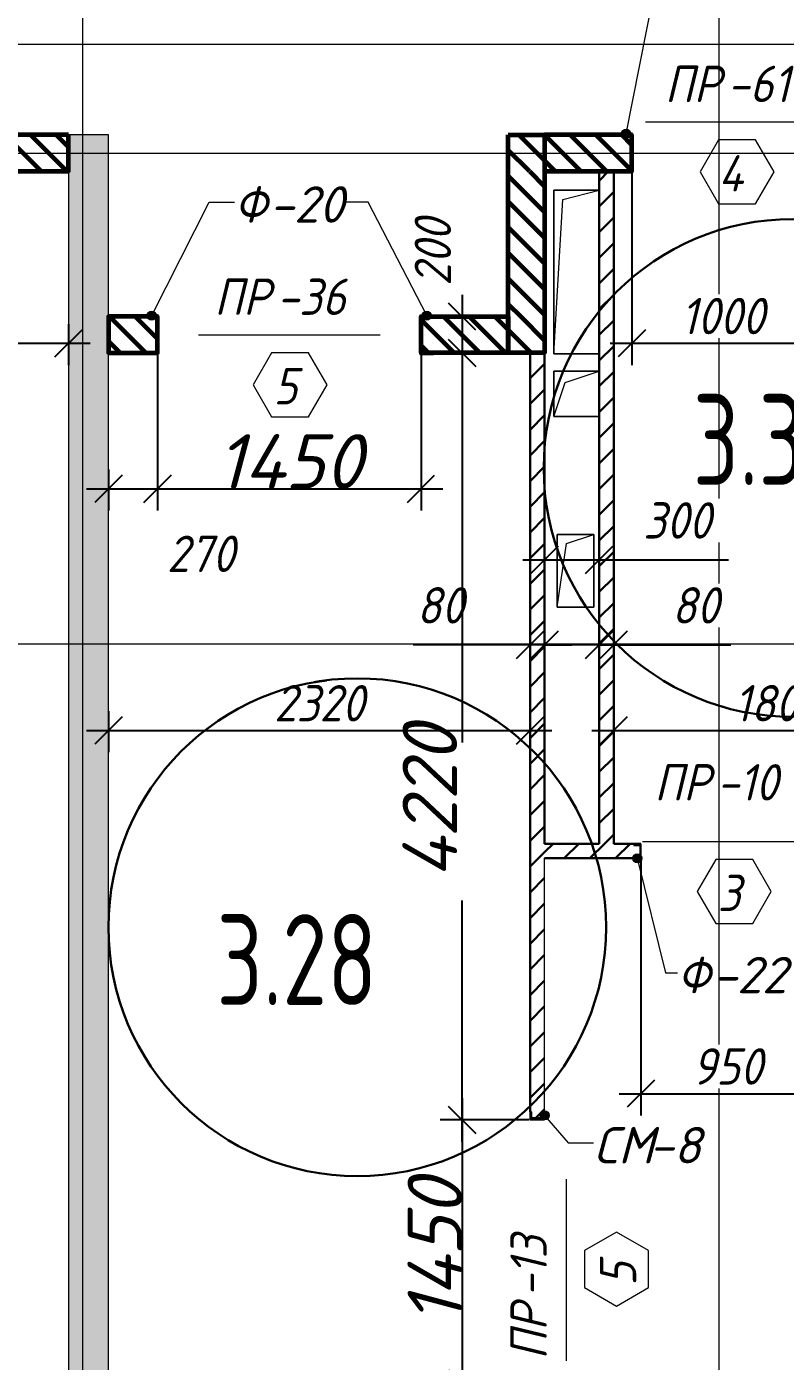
# Model space of a CAD drawing. Header units: millimetres. Extents: x 12986 to 523328, y -9759 to 30092.
# Drawn here: x 502331 to 506505, y -17 to 7326 of the extents above; entities that cross this region are included whole.
import ezdxf

# ---------------------------------------------------------------- set-up
doc = ezdxf.new("R2010")
doc.units = ezdxf.units.MM
doc.layers.add('0)Допникки кружки', color=7, linetype='Continuous', plot=False)
for name, color, linetype, lineweight in [('1) ПГП Зеленый', 3, 'Continuous', 30), ('3) РАсчет Зел', 3, 'Continuous', 30), ('5) Блок ячеистый', 160, 'Continuous', 60), ('A-ANNO-DIMS', 7, 'Continuous', 9), ('A-AREA-IDEN', 7, 'Continuous', 9), ('A-DOOR-IDEN', 7, 'Continuous', 9), ('A-FLOR', 7, 'Continuous', 9), ('A-GENM', 7, 'Continuous', 9), ('A-GENM-1', 7, 'Continuous', 25), ('A-GENM-IDEN', 7, 'Continuous', 9), ('A-WALL-FNSH-2', 7, 'Continuous', 5), ('Оси-1', 7, 'Continuous', 20)]:
    doc.layers.add(name, color=color, linetype=linetype, lineweight=lineweight)
for name, color, linetype, lineweight, true_color in [('A-WALL-11', 7, 'Continuous', 13, 0x800000), ('A-WALL-3', 7, 'Continuous', 5, 0x000000), ('A-WALL-FNSH-3', 7, 'Continuous', 13, 0x008000)]:
    doc.layers.add(name, color=color, linetype=linetype, lineweight=lineweight, true_color=true_color)
doc.styles.add('ISOCPEUR_I_2', font='isocpeui.ttf', dxfattribs={"height": 300})
doc.styles.add('ISOCPEUR_I_3', font='isocpeui.ttf', dxfattribs={"width": 0.9, "height": 200})
doc.styles.add('ISOCPEUR_I_4', font='isocpeui.ttf', dxfattribs={"width": 0.9, "height": 300})
doc.styles.add('СПДС', font='ГОСТ тип А.ttf', dxfattribs={"width": 0.9})
doc.dimstyles.new('ISO-2_0_0_9К_СРЕДНИЙ', dxfattribs={"dimscale": 304.8, "dimtxt": 199.196235, "dimasz": 0.492126, "dimexe": 0.393701, "dimexo": 0, "dimgap": 0, "dimtad": 1, "dimdec": 0, "dimzin": 0, "dimdsep": 46, "dimtxsty": 'ISOCPEUR_I_2', "dimblk1": 'OBLIQUE', "dimblk2": 'OBLIQUE', "dimsah": 1, "dimcen": 0.09, "dimdle": 0.393701, "dimazin": 0, "dimtfac": 1, "dimtdec": 4, "dimtix": 1, "dimtmove": 2, "dimatfit": 3, "dimfxl": 1, "dimtvp": 1, "dimtolj": 1, "dimtzin": 0, "dimarcsym": 2})
doc.dimstyles.new('ISO-2_0_0_9К_СРЕДНИЙ_1', dxfattribs={"dimscale": 304.8, "dimtxt": 199.196235, "dimasz": 0.492126, "dimexe": 0.393701, "dimexo": 0, "dimgap": 0, "dimtad": 1, "dimdec": 0, "dimzin": 0, "dimdsep": 46, "dimtxsty": 'ISOCPEUR_I_3', "dimblk1": 'OBLIQUE', "dimblk2": 'OBLIQUE', "dimsah": 1, "dimcen": 0.09, "dimdle": 0.393701, "dimazin": 0, "dimtfac": 1, "dimtdec": 4, "dimtix": 1, "dimtmove": 2, "dimatfit": 3, "dimfxl": 1, "dimtvp": 1, "dimtolj": 1, "dimtzin": 0, "dimarcsym": 2})
doc.dimstyles.new('ISO-2_0_0_9К_СРЕДНИЙ_2', dxfattribs={"dimscale": 304.8, "dimtxt": 199.196235, "dimasz": 0.492126, "dimexe": 0.393701, "dimexo": 0, "dimgap": 0, "dimtad": 1, "dimdec": 0, "dimzin": 0, "dimdsep": 46, "dimtxsty": 'ISOCPEUR_I_2', "dimblk1": 'OBLIQUE', "dimblk2": 'OBLIQUE', "dimsah": 1, "dimcen": 0.09, "dimdle": 0.393701, "dimazin": 0, "dimtfac": 1, "dimtdec": 4, "dimtix": 1, "dimtmove": 0, "dimatfit": 3, "dimfxl": 1, "dimtvp": 1, "dimtolj": 1, "dimtzin": 0, "dimarcsym": 2})
doc.dimstyles.new('ISO-2_0_0_9К_СРЕДНИЙ_ФОН', dxfattribs={"dimscale": 304.8, "dimtxt": 199.196235, "dimasz": 0.492126, "dimexe": 0.393701, "dimexo": 0, "dimgap": 0.164042, "dimtad": 1, "dimdec": 0, "dimdsep": 46, "dimtxsty": 'ISOCPEUR_I_3', "dimblk1": 'OBLIQUE', "dimblk2": 'OBLIQUE', "dimsah": 1, "dimcen": 0.09, "dimdle": 0.393701, "dimazin": 0, "dimtfac": 1, "dimtdec": 4, "dimtix": 1, "dimtmove": 1, "dimatfit": 3, "dimfxl": 1, "dimtvp": 1, "dimtfill": 1, "dimtolj": 1, "dimtzin": 0, "dimarcsym": 2})
doc.dimstyles.new('ISO-2_0_0_9К_СРЕДНИЙ_ФОН_1', dxfattribs={"dimscale": 304.8, "dimtxt": 199.196235, "dimasz": 0.492126, "dimexe": 0.393701, "dimexo": 0, "dimgap": 0.164042, "dimtad": 1, "dimdec": 0, "dimdsep": 46, "dimtxsty": 'ISOCPEUR_I_3', "dimblk1": 'OBLIQUE', "dimblk2": 'OBLIQUE', "dimsah": 1, "dimcen": 0.09, "dimdle": 0.393701, "dimazin": 0, "dimtfac": 1, "dimtdec": 4, "dimtix": 1, "dimtmove": 0, "dimatfit": 3, "dimfxl": 1, "dimtvp": 1, "dimtfill": 1, "dimtolj": 1, "dimtzin": 0, "dimarcsym": 2})
pattern_1 = [(135, (395430.81, -3869.25), (-70.71068, -70.71068), [])]
pattern_2 = [(45, (395430.81, -3869.25), (-70.71068, 70.71068), [])]

# ---------------------------------------------------------------- blocks, each defined once
blk = doc.blocks.new('AR_Отверстие прямоугольное _в плите_ - AR_Отверстие прямоугольное _в плите_-27108365-АР1_1_Кладочный план 3 этажа')
at = {"layer": 'A-GENM'}
for p, q in [((125, 450), (-125, 450)), ((-125, 450), (-125, -450)), ((-75, 400), (125, 450)), ((-125, -450), (-75, 400)), ((-125, -450), (125, -450))]:
    blk.add_line(p, q, dxfattribs=at)
blk = doc.blocks.new('AR_Отверстие прямоугольное _в плите_ - AR_Отверстие прямоугольное _в плите_-24546047-АР1_1_Кладочный план 3 этажа')
at = {"layer": 'A-GENM'}
for p, q in [((100, 200), (-100, 200)), ((-100, 200), (-100, -200)), ((-100, -200), (-50, 150)), ((-50, 150), (100, 200)), ((100, -200), (100, 200)), ((-100, -200), (100, -200))]:
    blk.add_line(p, q, dxfattribs=at)
blk = doc.blocks.new('AR_Отверстие прямоугольное _в плите_ - AR_Отверстие прямоугольное _в плите_-24524709-АР1_1_Кладочный план 3 этажа')
at = {"layer": 'A-GENM'}
for p, q in [((125, 125), (-125, 125)), ((-125, 125), (-125, -125)), ((-62.5, 62.5), (125, 125)), ((-125, -125), (-62.5, 62.5)), ((-125, -125), (125, -125))]:
    blk.add_line(p, q, dxfattribs=at)
blk = doc.blocks.new('Фахверк_СКБ_Уголок - Ф-20_200х3960 h-28533880-АР1_1_Кладочный план 3 этажа')
at = {"layer": 'A-GENM-1'}
for p, q in [((200, 156), (125, 156)), ((125, 156), (125, 81)), ((131, 81), (131, 150)), ((131, 150), (200, 150)), ((200, 150), (200, 156)), ((125, 81), (131, 81)), ((131, 19), (125, 19)), ((125, 19), (125, -56)), ((131, -50), (131, 19)), ((125, -56), (200, -56)), ((200, -50), (131, -50)), ((200, -56), (200, -50))]:
    blk.add_line(p, q, dxfattribs=at)
blk = doc.blocks.new('Фахверк_СКБ_Швеллер - Ф-22_80х3960 h-28561543-АР1_1_Кладочный план 3 этажа')
at = {"layer": 'A-GENM-1'}
for p, q in [((165, 40), (125, 40)), ((125, 40), (125, -40)), ((129.5, 32.6), (165, 32.6)), ((129.5, -32.6), (129.5, 32.6)), ((165, 32.6), (165, 40)), ((125, -40), (165, -40)), ((165, -32.6), (129.5, -32.6)), ((165, -40), (165, -32.6))]:
    blk.add_line(p, q, dxfattribs=at)
blk = doc.blocks.new('Фахверк_СКБ_Швеллер_Тип 2 - СМ-8_80х2180h-32321094-АР1_1_Кладочный план 3 этажа')
at = {"layer": 'A-GENM-1'}
for p, q in [((165, 40), (125, 40)), ((125, 40), (125, -40)), ((129.5, 32.6), (165, 32.6)), ((129.5, -32.6), (129.5, 32.6)), ((165, 32.6), (165, 40)), ((125, -40), (165, -40)), ((165, -32.6), (129.5, -32.6)), ((165, -40), (165, -32.6))]:
    blk.add_line(p, q, dxfattribs=at)
blk = doc.blocks.new('_Oblique')
at = {"color": 0, "linetype": 'ByBlock', "lineweight": -2}
blk.add_line((-0.5, -0.5), (0.5, 0.5), dxfattribs=at)
blk = doc.blocks.new('*D3443')
at = {"layer": 'A-ANNO-DIMS', "color": 0, "lineweight": -2, "transparency": 16777216}
for p, q in [((502780.8, 3559.9), (502780.8, 3333.8)), ((505100.8, 3559.9), (505100.8, 3333.8)), ((502660.8, 3453.8), (505220.8, 3453.8))]:
    blk.add_line(p, q, dxfattribs=at)
at = {"layer": 'Defpoints', "color": 0, "transparency": 16777216}
for p in [(502780.8, 3559.9), (505100.8, 3559.9), (505100.8, 3453.8)]:
    blk.add_point(p, dxfattribs=at)
at = {"layer": 'A-ANNO-DIMS', "color": 0, "lineweight": -2, "transparency": 16777216, "xscale": 150, "yscale": 150, "zscale": 150, "rotation": 180}
blk.add_blockref('_Oblique', (502780.8, 3453.8), dxfattribs=at)
at = {"layer": 'A-ANNO-DIMS', "color": 0, "lineweight": -2, "transparency": 16777216, "xscale": 150, "yscale": 150, "zscale": 150}
blk.add_blockref('_Oblique', (505100.8, 3453.8), dxfattribs=at)
at = {"layer": 'A-ANNO-DIMS', "color": 0, "transparency": 16777216, "insert": (503940.8, 3603.8), "char_height": 200, "width": 606.782, "attachment_point": 5, "style": 'ISOCPEUR_I_3', "bg_fill": 3, "box_fill_scale": 1.1, "bg_fill_color": 256, "bg_fill_true_color": 13158600, "bg_fill_transparency": 0}
blk.add_mtext('\\A1;2320', dxfattribs=at)
blk = doc.blocks.new('*D3444')
at = {"layer": 'A-ANNO-DIMS', "color": 0, "lineweight": -2, "transparency": 16777216}
for p, q in [((505100.8, 3559.9), (505100.8, 4045.5)), ((505180.8, 3559.9), (505180.8, 4045.5)), ((505100.8, 3925.5), (504457, 3925.5)), ((505180.8, 3925.5), (505100.8, 3925.5)), ((505180.8, 3925.5), (505330.8, 3925.5))]:
    blk.add_line(p, q, dxfattribs=at)
at = {"layer": 'Defpoints', "color": 0, "transparency": 16777216}
for p in [(505180.8, 3925.5), (505100.8, 3559.9), (505180.8, 3559.9)]:
    blk.add_point(p, dxfattribs=at)
at = {"layer": 'A-ANNO-DIMS', "color": 0, "lineweight": -2, "transparency": 16777216, "xscale": 150, "yscale": 150, "zscale": 150}
blk.add_blockref('_Oblique', (505100.8, 3925.5), dxfattribs=at)
at = {"layer": 'A-ANNO-DIMS', "color": 0, "lineweight": -2, "transparency": 16777216, "xscale": 150, "yscale": 150, "zscale": 150, "rotation": 180}
blk.add_blockref('_Oblique', (505180.8, 3925.5), dxfattribs=at)
at = {"layer": 'A-ANNO-DIMS', "color": 0, "transparency": 16777216, "insert": (504477.2, 4242.2), "char_height": 200, "width": 303.391, "attachment_point": 1, "line_spacing_factor": 1.149209, "style": 'ISOCPEUR_I_3', "bg_fill": 3, "box_fill_scale": 1.1, "bg_fill_color": 256, "bg_fill_true_color": 13158600, "bg_fill_transparency": 0}
blk.add_mtext('\\A1;80', dxfattribs=at)
blk = doc.blocks.new('*D3445')
at = {"layer": 'A-ANNO-DIMS', "color": 0, "lineweight": -2, "transparency": 16777216}
for p, q in [((505180.8, 3559.9), (505180.8, 4512.7)), ((505480.8, 3559.9), (505480.8, 4512.7)), ((505060.8, 4392.7), (505480.8, 4392.7)), ((505480.8, 4392.7), (506191.8, 4392.7))]:
    blk.add_line(p, q, dxfattribs=at)
at = {"layer": 'Defpoints', "color": 0, "transparency": 16777216}
for p in [(505480.8, 4392.7), (505180.8, 3559.9), (505480.8, 3559.9)]:
    blk.add_point(p, dxfattribs=at)
at = {"layer": 'A-ANNO-DIMS', "color": 0, "lineweight": -2, "transparency": 16777216, "xscale": 150, "yscale": 150, "zscale": 150, "rotation": 180}
blk.add_blockref('_Oblique', (505180.8, 4392.7), dxfattribs=at)
at = {"layer": 'A-ANNO-DIMS', "color": 0, "lineweight": -2, "transparency": 16777216, "xscale": 150, "yscale": 150, "zscale": 150}
blk.add_blockref('_Oblique', (505480.8, 4392.7), dxfattribs=at)
at = {"layer": 'A-ANNO-DIMS', "color": 0, "transparency": 16777216, "insert": (505723.1, 4709.4), "char_height": 200, "width": 455.087, "attachment_point": 1, "line_spacing_factor": 1.149209, "style": 'ISOCPEUR_I_3', "bg_fill": 3, "box_fill_scale": 1.1, "bg_fill_color": 256, "bg_fill_true_color": 13158600, "bg_fill_transparency": 0}
blk.add_mtext('\\A1;300', dxfattribs=at)
blk = doc.blocks.new('*D3446')
at = {"layer": 'A-ANNO-DIMS', "color": 0, "lineweight": -2, "transparency": 16777216}
for p, q in [((505480.8, 3559.9), (505480.8, 4045.5)), ((505560.8, 3559.9), (505560.8, 4045.5)), ((505480.8, 3925.5), (505330.8, 3925.5)), ((505480.8, 3925.5), (505560.8, 3925.5)), ((505560.8, 3925.5), (506204.6, 3925.5))]:
    blk.add_line(p, q, dxfattribs=at)
at = {"layer": 'Defpoints', "color": 0, "transparency": 16777216}
for p in [(505560.8, 3925.5), (505480.8, 3559.9), (505560.8, 3559.9)]:
    blk.add_point(p, dxfattribs=at)
at = {"layer": 'A-ANNO-DIMS', "color": 0, "lineweight": -2, "transparency": 16777216, "xscale": 150, "yscale": 150, "zscale": 150}
blk.add_blockref('_Oblique', (505480.8, 3925.5), dxfattribs=at)
at = {"layer": 'A-ANNO-DIMS', "color": 0, "lineweight": -2, "transparency": 16777216, "xscale": 150, "yscale": 150, "zscale": 150, "rotation": 180}
blk.add_blockref('_Oblique', (505560.8, 3925.5), dxfattribs=at)
at = {"layer": 'A-ANNO-DIMS', "color": 0, "transparency": 16777216, "insert": (505881, 4242.2), "char_height": 200, "width": 303.391, "attachment_point": 1, "line_spacing_factor": 1.149209, "style": 'ISOCPEUR_I_3', "bg_fill": 3, "box_fill_scale": 1.1, "bg_fill_color": 256, "bg_fill_true_color": 13158600, "bg_fill_transparency": 0}
blk.add_mtext('\\A1;80', dxfattribs=at)
blk = doc.blocks.new('*D3447')
at = {"layer": 'A-ANNO-DIMS', "color": 0, "lineweight": -2, "transparency": 16777216}
for p, q in [((505560.8, 3559.9), (505560.8, 3333.8)), ((507360.8, 3559.9), (507360.8, 3333.8)), ((505440.8, 3453.8), (507480.8, 3453.8))]:
    blk.add_line(p, q, dxfattribs=at)
at = {"layer": 'Defpoints', "color": 0, "transparency": 16777216}
for p in [(505560.8, 3559.9), (507360.8, 3559.9), (507360.8, 3453.8)]:
    blk.add_point(p, dxfattribs=at)
at = {"layer": 'A-ANNO-DIMS', "color": 0, "lineweight": -2, "transparency": 16777216, "xscale": 150, "yscale": 150, "zscale": 150, "rotation": 180}
blk.add_blockref('_Oblique', (505560.8, 3453.8), dxfattribs=at)
at = {"layer": 'A-ANNO-DIMS', "color": 0, "lineweight": -2, "transparency": 16777216, "xscale": 150, "yscale": 150, "zscale": 150}
blk.add_blockref('_Oblique', (507360.8, 3453.8), dxfattribs=at)
at = {"layer": 'A-ANNO-DIMS', "color": 0, "transparency": 16777216, "insert": (506460.8, 3603.8), "char_height": 200, "width": 560.814, "attachment_point": 5, "style": 'ISOCPEUR_I_3', "bg_fill": 3, "box_fill_scale": 1.1, "bg_fill_color": 256, "bg_fill_true_color": 13158600, "bg_fill_transparency": 0}
blk.add_mtext('\\A1;1800', dxfattribs=at)
blk = doc.blocks.new('*D3463')
at = {"layer": 'A-ANNO-DIMS', "color": 0, "lineweight": -2, "transparency": 16777216}
for p, q in [((504727.1, 5850.7), (504727.1, 5410.7)), ((504833.2, 5730.7), (504607.1, 5730.7)), ((504833.2, 5530.7), (504607.1, 5530.7))]:
    blk.add_line(p, q, dxfattribs=at)
at = {"layer": 'Defpoints', "color": 0, "transparency": 16777216}
for p in [(504833.2, 5730.7), (504727.1, 5530.7), (504833.2, 5530.7)]:
    blk.add_point(p, dxfattribs=at)
at = {"layer": 'A-ANNO-DIMS', "color": 0, "lineweight": -2, "transparency": 16777216, "xscale": 150, "yscale": 150, "zscale": 150}
for p, rotation in [((504727.1, 5730.7), 90), ((504727.1, 5530.7), 270)]:
    blk.add_blockref('_Oblique', p, dxfattribs=dict(at, rotation=rotation))
at = {"layer": 'A-ANNO-DIMS', "color": 0, "transparency": 16777216, "insert": (504465.8, 5900.2), "char_height": 200, "width": 455.087, "attachment_point": 1, "rotation": 90, "line_spacing_factor": 1.149209, "style": 'ISOCPEUR_I_3'}
blk.add_mtext('\\A1;200', dxfattribs=at)
blk = doc.blocks.new('*D3464')
at = {"layer": 'A-ANNO-DIMS', "color": 0, "lineweight": -2, "transparency": 16777216}
for p, q in [((504727.1, 5650.7), (504727.1, 3387.7)), ((504833.2, 5530.7), (504607.1, 5530.7)), ((504727.1, 1190.7), (504727.1, 2518.1)), ((505095.4, 1310.7), (504607.1, 1310.7))]:
    blk.add_line(p, q, dxfattribs=at)
at = {"layer": 'Defpoints', "color": 0, "transparency": 16777216}
for p in [(504833.2, 5530.7), (504727.1, 1310.7), (505095.4, 1310.7)]:
    blk.add_point(p, dxfattribs=at)
at = {"layer": 'A-ANNO-DIMS', "color": 0, "lineweight": -2, "transparency": 16777216, "xscale": 150, "yscale": 150, "zscale": 150}
for p, rotation in [((504727.1, 5530.7), 90), ((504727.1, 1310.7), 270)]:
    blk.add_blockref('_Oblique', p, dxfattribs=dict(at, rotation=rotation))
at = {"layer": 'A-ANNO-DIMS', "color": 0, "transparency": 16777216, "insert": (504399.2, 2640.3), "char_height": 300, "width": 625.17, "attachment_point": 1, "rotation": 90, "line_spacing_factor": 1.149209, "style": 'ISOCPEUR_I_2'}
blk.add_mtext('\\A1;4220', dxfattribs=at)
blk = doc.blocks.new('*D3465')
at = {"layer": 'A-ANNO-DIMS', "color": 0, "lineweight": -2, "transparency": 16777216}
for p, q in [((504727.1, 1430.7), (504727.1, -259.3)), ((505095.4, 1310.7), (504607.1, 1310.7)), ((505095.4, -139.3), (504607.1, -139.3))]:
    blk.add_line(p, q, dxfattribs=at)
at = {"layer": 'Defpoints', "color": 0, "transparency": 16777216}
for p in [(505095.4, 1310.7), (504727.1, -139.3), (505095.4, -139.3)]:
    blk.add_point(p, dxfattribs=at)
at = {"layer": 'A-ANNO-DIMS', "color": 0, "lineweight": -2, "transparency": 16777216, "xscale": 150, "yscale": 150, "zscale": 150}
for p, rotation in [((504727.1, 1310.7), 90), ((504727.1, -139.3), 270)]:
    blk.add_blockref('_Oblique', p, dxfattribs=dict(at, rotation=rotation))
at = {"layer": 'A-ANNO-DIMS', "color": 0, "transparency": 16777216, "insert": (504577.1, 585.7), "char_height": 300, "width": 579.201, "attachment_point": 5, "rotation": 90, "style": 'ISOCPEUR_I_2'}
blk.add_mtext('\\A1;1450', dxfattribs=at)
blk = doc.blocks.new('*D3468')
at = {"layer": 'A-ANNO-DIMS', "color": 0, "lineweight": -2, "transparency": 16777216}
for p, q in [((500525.8, 6522.7), (500525.8, 5463.9)), ((502560.8, 5690), (502560.8, 5463.9)), ((500405.8, 5583.9), (502680.8, 5583.9))]:
    blk.add_line(p, q, dxfattribs=at)
at = {"layer": 'Defpoints', "color": 0, "transparency": 16777216}
for p in [(500525.8, 6522.7), (502560.8, 5690), (502560.8, 5583.9)]:
    blk.add_point(p, dxfattribs=at)
at = {"layer": 'A-ANNO-DIMS', "color": 0, "lineweight": -2, "transparency": 16777216, "xscale": 150, "yscale": 150, "zscale": 150, "rotation": 180}
blk.add_blockref('_Oblique', (500525.8, 5583.9), dxfattribs=at)
at = {"layer": 'A-ANNO-DIMS', "color": 0, "lineweight": -2, "transparency": 16777216, "xscale": 150, "yscale": 150, "zscale": 150}
blk.add_blockref('_Oblique', (502560.8, 5583.9), dxfattribs=at)
at = {"layer": 'A-ANNO-DIMS', "color": 0, "transparency": 16777216, "insert": (501543.3, 5733.9), "char_height": 300, "width": 606.782, "attachment_point": 5, "style": 'ISOCPEUR_I_2'}
blk.add_mtext('\\A1;2035', dxfattribs=at)
blk = doc.blocks.new('AAR_СКБ_Марка_Двери_Перемычка и проем - Марка перемычки и проема-25306769-АР1_1_Кладочный план 3 этажа')
at = {"layer": 'A-DOOR-IDEN'}
for p, q in [((-5, 0), (5, 0)), ((-0.968, -0.984), (-1.986, -2.747)), ((1.067, -0.984), (-0.968, -0.984)), ((2.085, -2.747), (1.067, -0.984)), ((-1.986, -2.747), (-0.968, -4.509)), ((1.067, -4.509), (2.085, -2.747)), ((-0.968, -4.509), (1.067, -4.509))]:
    blk.add_line(p, q, dxfattribs=at)
blk = doc.blocks.new('*D3619')
at = {"layer": 'A-ANNO-DIMS', "color": 0, "lineweight": -2, "transparency": 16777216}
for p, q in [((503050.8, 5522.7), (503050.8, 4663.9)), ((502780.8, 4890), (502780.8, 4663.9)), ((502660.8, 4783.9), (503170.8, 4783.9))]:
    blk.add_line(p, q, dxfattribs=at)
at = {"layer": 'Defpoints', "color": 0, "transparency": 16777216}
for p in [(503050.8, 5522.7), (502780.8, 4890), (503050.8, 4783.9)]:
    blk.add_point(p, dxfattribs=at)
at = {"layer": 'A-ANNO-DIMS', "color": 0, "lineweight": -2, "transparency": 16777216, "xscale": 150, "yscale": 150, "zscale": 150, "rotation": 180}
blk.add_blockref('_Oblique', (502780.8, 4783.9), dxfattribs=at)
at = {"layer": 'A-ANNO-DIMS', "color": 0, "lineweight": -2, "transparency": 16777216, "xscale": 150, "yscale": 150, "zscale": 150}
blk.add_blockref('_Oblique', (503050.8, 4783.9), dxfattribs=at)
at = {"layer": 'A-ANNO-DIMS', "color": 0, "transparency": 16777216, "insert": (503103.2, 4526), "char_height": 200, "width": 455.087, "attachment_point": 1, "line_spacing_factor": 1.149209, "style": 'ISOCPEUR_I_3'}
blk.add_mtext('\\A1;270', dxfattribs=at)
blk = doc.blocks.new('*D3620')
at = {"layer": 'A-ANNO-DIMS', "color": 0, "lineweight": -2, "transparency": 16777216}
for p, q in [((503050.8, 5522.7), (503050.8, 4663.9)), ((504500.8, 5522.7), (504500.8, 4663.9)), ((502930.8, 4783.9), (504620.8, 4783.9))]:
    blk.add_line(p, q, dxfattribs=at)
at = {"layer": 'Defpoints', "color": 0, "transparency": 16777216}
for p in [(503050.8, 5522.7), (504500.8, 5522.7), (504500.8, 4783.9)]:
    blk.add_point(p, dxfattribs=at)
at = {"layer": 'A-ANNO-DIMS', "color": 0, "lineweight": -2, "transparency": 16777216, "xscale": 150, "yscale": 150, "zscale": 150, "rotation": 180}
blk.add_blockref('_Oblique', (503050.8, 4783.9), dxfattribs=at)
at = {"layer": 'A-ANNO-DIMS', "color": 0, "lineweight": -2, "transparency": 16777216, "xscale": 150, "yscale": 150, "zscale": 150}
blk.add_blockref('_Oblique', (504500.8, 4783.9), dxfattribs=at)
at = {"layer": 'A-ANNO-DIMS', "color": 0, "transparency": 16777216, "insert": (503775.8, 4933.9), "char_height": 300, "width": 579.201, "attachment_point": 5, "style": 'ISOCPEUR_I_2'}
blk.add_mtext('\\A1;1450', dxfattribs=at)
blk = doc.blocks.new('*D3664')
at = {"layer": 'A-ANNO-DIMS', "color": 0, "lineweight": -2, "transparency": 16777216}
for p, q in [((505660.8, 6567.7), (505660.8, 5463.9)), ((506660.8, 6530.7), (506660.8, 5463.9)), ((505540.8, 5583.9), (506780.8, 5583.9))]:
    blk.add_line(p, q, dxfattribs=at)
at = {"layer": 'Defpoints', "color": 0, "transparency": 16777216}
for p in [(505660.8, 6567.7), (506660.8, 6530.7), (506660.8, 5583.9)]:
    blk.add_point(p, dxfattribs=at)
at = {"layer": 'A-ANNO-DIMS', "color": 0, "lineweight": -2, "transparency": 16777216, "xscale": 150, "yscale": 150, "zscale": 150, "rotation": 180}
blk.add_blockref('_Oblique', (505660.8, 5583.9), dxfattribs=at)
at = {"layer": 'A-ANNO-DIMS', "color": 0, "lineweight": -2, "transparency": 16777216, "xscale": 150, "yscale": 150, "zscale": 150}
blk.add_blockref('_Oblique', (506660.8, 5583.9), dxfattribs=at)
at = {"layer": 'A-ANNO-DIMS', "color": 0, "transparency": 16777216, "insert": (506160.8, 5733.9), "char_height": 200, "width": 560.814, "attachment_point": 5, "style": 'ISOCPEUR_I_3', "bg_fill": 3, "box_fill_scale": 1.1, "bg_fill_color": 256, "bg_fill_true_color": 13158600, "bg_fill_transparency": 0}
blk.add_mtext('\\A1;1000', dxfattribs=at)
blk = doc.blocks.new('*D3810')
at = {"layer": 'A-ANNO-DIMS', "color": 0, "lineweight": -2, "transparency": 16777216}
for p, q in [((505710.8, 2747.7), (505710.8, 1335.4)), ((506660.8, 2750.7), (506660.8, 1335.4)), ((505590.8, 1455.4), (506780.8, 1455.4))]:
    blk.add_line(p, q, dxfattribs=at)
at = {"layer": 'Defpoints', "color": 0, "transparency": 16777216}
for p in [(505710.8, 2747.7), (506660.8, 2750.7), (506660.8, 1455.4)]:
    blk.add_point(p, dxfattribs=at)
at = {"layer": 'A-ANNO-DIMS', "color": 0, "lineweight": -2, "transparency": 16777216, "xscale": 150, "yscale": 150, "zscale": 150, "rotation": 180}
blk.add_blockref('_Oblique', (505710.8, 1455.4), dxfattribs=at)
at = {"layer": 'A-ANNO-DIMS', "color": 0, "lineweight": -2, "transparency": 16777216, "xscale": 150, "yscale": 150, "zscale": 150}
blk.add_blockref('_Oblique', (506660.8, 1455.4), dxfattribs=at)
at = {"layer": 'A-ANNO-DIMS', "color": 0, "transparency": 16777216, "insert": (506185.8, 1605.4), "char_height": 200, "width": 455.087, "attachment_point": 5, "style": 'ISOCPEUR_I_3', "bg_fill": 3, "box_fill_scale": 1.1, "bg_fill_color": 256, "bg_fill_true_color": 13158600, "bg_fill_transparency": 0}
blk.add_mtext('\\A1;950', dxfattribs=at)

msp = doc.modelspace()

# ---------------------------------------------------------------- hatches: boundary and pattern name
h = msp.add_hatch()
h.set_pattern_fill('FP_4', color=256, style=0, pattern_type=2)
h.set_pattern_definition([(45, (395430.81, -3869.25), (-57.024626, 57.024626), []), (45, (395487.83, -3869.25), (-57.024626, 57.024626), [100.806, -20.161, 3.353, -16.808])])
h.paths.add_polyline_path([(502560.80859, -1469.25378), (502780.80859, -1469.25378), (502780.80859, 6730.74642), (502560.80859, 6730.74642), (502560.80859, 2782.68915)], flags=0)
at = {"layer": '1) ПГП Зеленый'}
h = msp.add_hatch(dxfattribs=at)
h.set_pattern_fill('FP_5', color=256, style=0, pattern_type=2)
h.set_pattern_definition(pattern_2)
h.paths.add_polyline_path([(505480.80855, 2830.74643), (505560.80855, 2830.74643), (505560.80855, 6530.74643), (505480.80855, 6530.74643), (505480.80855, 4212.65063)], flags=0)
h = msp.add_hatch(dxfattribs=at)
h.set_pattern_fill('FP_5', color=256, style=0, pattern_type=2)
h.set_pattern_definition(pattern_2)
h.paths.add_polyline_path([(505180.80849, -3769.25358), (505180.80849, -179.25357), (505173.40849, -179.25357), (505173.40849, -143.75357), (505108.20849, -143.75357), (505108.20849, -179.25357), (505100.80849, -179.25357), (505100.80849, -3769.25358)], flags=0)
h.paths.add_polyline_path([(505100.80849, 1310.74642), (505180.80849, 1310.74642), (505180.80849, 1315.74643), (505100.80849, 1315.74643)], flags=0)
h.paths.add_polyline_path([(505108.20849, 1320.24643), (505173.40849, 1320.24643), (505173.40849, 1355.74643), (505180.80849, 1355.74643), (505180.80849, 5530.74642), (505100.80849, 5530.74642), (505100.80849, 1355.74643), (505108.20849, 1355.74643)], flags=0)
h = msp.add_hatch(dxfattribs=at)
h.set_pattern_fill('FP_5', color=256, style=0, pattern_type=2)
h.set_pattern_definition(pattern_2)
h.paths.add_polyline_path([(507360.80849, 2750.74643), (507360.80849, 2830.74643), (506700.80849, 2830.74643), (506700.80849, 2823.34643), (506665.30849, 2823.34643), (506665.30849, 2758.14643), (506700.80849, 2758.14643), (506700.80849, 2750.74643)], flags=0)
h.paths.add_polyline_path([(505670.80849, 2750.74643), (505670.80849, 2758.14643), (505706.30849, 2758.14643), (505706.30849, 2823.34643), (505670.80849, 2823.34643), (505670.80849, 2830.74643), (505180.80849, 2830.74643), (505180.80849, 2750.74643)], flags=0)
at = {"layer": '5) Блок ячеистый'}
h = msp.add_hatch(dxfattribs=at)
h.set_pattern_fill('FP_1', color=256, style=0, pattern_type=2)
h.set_pattern_definition(pattern_1)
h.paths.add_polyline_path([(502560.80859, 6530.74642), (502560.80859, 6730.74642), (500526.80859, 6730.74642), (500526.80859, 6530.74642), (500595.80859, 6530.74642)], flags=0)
h.paths.add_polyline_path([(497262.14007, 6530.74642), (499075.80857, 6530.74642), (499075.80857, 6730.74642), (497040.80855, 6730.74642), (497040.80855, 6530.74642)], flags=0)
h.paths.add_polyline_path([(489640.80855, 6530.74642), (489640.80855, 6730.74642), (488940.80861, 6730.74642), (488940.80861, 6530.74642), (489139.03912, 6530.74642)], flags=0)
h.paths.add_polyline_path([(487260.80855, 6530.74642), (487940.80861, 6530.74642), (487940.80861, 6730.74642), (487260.80855, 6730.74642)], flags=0)
h = msp.add_hatch(dxfattribs=at)
h.set_pattern_fill('FP_1', color=256, style=0, pattern_type=2)
h.set_pattern_definition(pattern_1)
h.paths.add_polyline_path([(516640.80852, 6530.74642), (516640.80852, 6730.74642), (514760.80855, 6730.74642), (514760.80855, 6530.74642)], flags=0)
h.paths.add_polyline_path([(505180.80849, 6530.74642), (505660.80855, 6530.74642), (505660.80855, 6730.74642), (504980.80849, 6730.74642), (504980.80849, 6530.74642)], flags=0)
h.paths.add_polyline_path([(507360.80849, 6530.74642), (507360.80849, 6730.74642), (506660.80855, 6730.74642), (506660.80855, 6530.74642), (506739.09118, 6530.74642)], flags=0)
h = msp.add_hatch(dxfattribs=at)
h.set_pattern_fill('FP_1', color=256, style=0, pattern_type=2)
h.set_pattern_definition(pattern_1)
h.paths.add_polyline_path([(504980.80849, 5730.74642), (505180.80849, 5730.74642), (505180.80849, 6530.74642), (504980.80849, 6530.74642)], flags=0)
h = msp.add_hatch(dxfattribs=at)
h.set_pattern_fill('FP_1', color=256, style=0, pattern_type=2)
h.set_pattern_definition(pattern_1)
h.paths.add_polyline_path([(504500.82046, 5530.74642), (505180.80849, 5530.74642), (505180.80849, 5730.74642), (504500.82046, 5730.74642), (504500.82046, 5530.7514)], flags=0)
h.paths.add_polyline_path([(502981.80849, 5530.74642), (503050.80849, 5530.74642), (503050.80849, 5730.74642), (502780.80859, 5730.74642), (502780.80859, 5530.74642)], flags=0)
at = {"layer": 'A-GENM-IDEN'}
h = msp.add_hatch(color=256, dxfattribs=at)
edge = h.paths.add_edge_path(flags=0)
edge.add_arc((505629.30855, 6736.74642), 25, 0, 360)
h = msp.add_hatch(color=256, dxfattribs=at)
edge = h.paths.add_edge_path(flags=0)
edge.add_arc((503019.30849, 5736.74642), 25, 0, 360)
h = msp.add_hatch(color=256, dxfattribs=at)
edge = h.paths.add_edge_path(flags=0)
edge.add_arc((504532.32046, 5736.74642), 25, 0, 360)
h = msp.add_hatch(color=256, dxfattribs=at)
edge = h.paths.add_edge_path(flags=0)
edge.add_arc((505180.80849, 1335.74643), 25, 0, 360)

# ---------------------------------------------------------------- linework, layer by layer
at = {"layer": '1) ПГП Зеленый'}
for p, q in [((505560.80855, 2830.74643), (505560.80855, 6530.74643)), ((505180.80849, 2830.74643), (505180.80849, 5530.74642)), ((505480.80855, 2830.74643), (505180.80849, 2830.74643)), ((505670.80849, 2830.74643), (505560.80855, 2830.74643))]:
    msp.add_line(p, q, dxfattribs=at)
at = {"layer": '3) РАсчет Зел'}
for p, q in [((505480.80855, 6530.74643), (505480.80855, 2830.74643)), ((505100.80849, 5530.74642), (505100.80849, 1355.74643)), ((505180.80849, 2750.74643), (505670.80849, 2750.74643))]:
    msp.add_line(p, q, dxfattribs=at)
at = {"layer": '5) Блок ячеистый'}
for points in [[(502560.80859, 6730.74642), (500526.80859, 6730.74642), (500526.80859, 6530.74642), (502560.80859, 6530.74642)], [(504980.80849, 6730.74642), (505180.80849, 6730.74642), (505180.80849, 5530.74642), (504980.80849, 5530.74642)], [(505660.80855, 6730.74642), (505180.80849, 6730.74642), (505180.80849, 6530.74642), (505660.80855, 6530.74642)], [(503050.80849, 5730.74642), (502780.80859, 5730.74642), (502780.80859, 5530.74642), (503050.80849, 5530.74642)], [(504980.80849, 5530.74642), (504500.82046, 5530.74642), (504500.82046, 5730.74642), (504980.80849, 5730.74642)]]:
    msp.add_lwpolyline(points, close=True, dxfattribs=at)
at = {"layer": 'A-FLOR'}
for p, q in [((505230.80855, 6425.74642), (505480.80855, 6425.74642)), ((505230.80855, 5525.74642), (505230.80855, 6425.74642)), ((505480.80855, 5525.74642), (505230.80855, 5525.74642)), ((505230.80855, 5430.74642), (505480.80855, 5430.74642)), ((505230.80855, 5180.74642), (505230.80855, 5430.74642)), ((505480.80855, 5180.74642), (505230.80855, 5180.74642)), ((505250.80855, 4532.74642), (505450.80855, 4532.74642)), ((505250.80855, 4132.74642), (505250.80855, 4532.74642)), ((505450.80855, 4532.74642), (505450.80855, 4132.74642)), ((505450.80855, 4132.74642), (505250.80855, 4132.74642))]:
    msp.add_line(p, q, dxfattribs=at)
at = {"layer": 'A-GENM-IDEN'}
for p, q in [((505629.30855, 6736.74642), (505783.18118, 7517.41967)), ((503019.30849, 5736.74642), (503334.53064, 6360.49046)), ((503334.53064, 6360.49046), (503475.10394, 6360.49046)), ((504210.37506, 6360.49046), (504076.51304, 6360.49046)), ((504532.32046, 5736.74642), (504210.37506, 6360.49046)), ((505180.80849, 1335.74643), (505311.22314, 1184.46538)), ((505311.22314, 1184.46538), (505450.63779, 1184.46538))]:
    msp.add_line(p, q, dxfattribs=at)
for centre in [(505629.30855, 6736.74642), (503019.30849, 5736.74642), (504532.32046, 5736.74642), (505180.80849, 1335.74643)]:
    msp.add_circle(centre, 25, dxfattribs=at)
at = {"layer": 'A-WALL-11'}
msp.add_line((389220.80855, 7230.74641), (521382.43658, 7230.74641), dxfattribs=at)
at = {"layer": 'A-WALL-3'}
for p, q in [((502560.80859, 6730.74642), (502560.80859, -1469.25378)), ((502780.80859, 6730.74642), (502560.80859, 6730.74642)), ((502780.80859, -1469.25378), (502780.80859, 6730.74642))]:
    msp.add_line(p, q, dxfattribs=at)
at = {"layer": 'A-WALL-FNSH-2'}
for p, q in [((502560.80859, 6730.74642), (500595.80859, 6730.74642)), ((505591.80855, 6730.74642), (504980.80849, 6730.74642)), ((504980.80849, 6730.74642), (504980.80849, 5730.74642)), ((505660.80855, 6599.74642), (505660.80855, 6661.74642)), ((500595.80859, 6530.74642), (502560.80859, 6530.74642)), ((505180.80849, 6530.74642), (505591.80855, 6530.74642)), ((505180.80849, 5530.74642), (505180.80849, 6530.74642)), ((502981.80849, 5730.74642), (502780.80859, 5730.74642)), ((504980.80849, 5730.74642), (504569.82046, 5730.74642)), ((503050.80849, 5599.74642), (503050.80849, 5661.74642)), ((504500.80849, 5661.74642), (504500.80849, 5599.74642)), ((502780.80859, 5530.74642), (502981.80849, 5530.74642)), ((504569.82046, 5530.74642), (505180.80849, 5530.74642))]:
    msp.add_line(p, q, dxfattribs=at)
at = {"layer": 'A-WALL-FNSH-3'}
for p, q in [((505560.80855, 6530.74643), (505480.80855, 6530.74643)), ((505180.80849, 5530.74642), (505100.80849, 5530.74642)), ((505180.80849, 1355.74643), (505180.80849, 2750.74643)), ((505100.80849, 1315.74643), (505100.80849, 1310.74642)), ((505100.80849, 1310.74642), (505180.80849, 1310.74642)), ((505180.80849, 1310.74642), (505180.80849, 1315.74643))]:
    msp.add_line(p, q, dxfattribs=at)
at = {"layer": 'Оси-1'}
for p, q in [((502640.80852, -8019.25359), (502640.80852, 24767.68957)), ((506140.80852, -8019.25359), (506140.80852, 24767.68957)), ((389220.80855, 6630.74641), (521382.43658, 6630.74641)), ((389220.80855, 3930.74641), (521382.43658, 3930.74641))]:
    msp.add_line(p, q, dxfattribs=at)

# ---------------------------------------------------------------- block references
at = {"layer": 'A-DOOR-IDEN', "xscale": 99.99999999999993, "yscale": 99.99999999999993, "zscale": 99.99999999999993}
for p in [(506235.05112, 6801.95756), (503775.80849, 5630.74642), (506219.49138, 2842.74838)]:
    msp.add_blockref('AAR_СКБ_Марка_Двери_Перемычка и проем - Марка перемычки и проема-25306769-АР1_1_Кладочный план 3 этажа', p, dxfattribs=at)
at = {"layer": 'A-DOOR-IDEN', "xscale": 99.99999999999993, "yscale": 99.99999999999993, "zscale": 99.99999999999993, "rotation": 89.99999999999999}
msp.add_blockref('AAR_СКБ_Марка_Двери_Перемычка и проем - Марка перемычки и проема-25306769-АР1_1_Кладочный план 3 этажа', (505302.0962, 485.00712), dxfattribs=at)
at = {"layer": 'A-GENM'}
for name, p in [('AR_Отверстие прямоугольное _в плите_ - AR_Отверстие прямоугольное _в плите_-27108365-АР1_1_Кладочный план 3 этажа', (505355.80855, 5975.74642)), ('AR_Отверстие прямоугольное _в плите_ - AR_Отверстие прямоугольное _в плите_-24524709-АР1_1_Кладочный план 3 этажа', (505355.80855, 5305.74642)), ('AR_Отверстие прямоугольное _в плите_ - AR_Отверстие прямоугольное _в плите_-24546047-АР1_1_Кладочный план 3 этажа', (505350.80855, 4332.74642))]:
    msp.add_blockref(name, p, dxfattribs=at)
at = {"layer": 'A-GENM-1'}
for name, p, rotation in [('Фахверк_СКБ_Уголок - Ф-20_200х3960 h-28533880-АР1_1_Кладочный план 3 этажа', (505791.80855, 6680.74642), 180), ('Фахверк_СКБ_Уголок - Ф-20_200х3960 h-28533880-АР1_1_Кладочный план 3 этажа', (503181.80849, 5680.74642), 180), ('Фахверк_СКБ_Швеллер - Ф-22_80х3960 h-28561543-АР1_1_Кладочный план 3 этажа', (505835.80849, 2790.74643), 180), ('Фахверк_СКБ_Швеллер_Тип 2 - СМ-8_80х2180h-32321094-АР1_1_Кладочный план 3 этажа', (505140.80849, 1190.74643), 89.99999999999991)]:
    msp.add_blockref(name, p, dxfattribs=dict(at, rotation=rotation))
msp.add_blockref('Фахверк_СКБ_Уголок - Ф-20_200х3960 h-28533880-АР1_1_Кладочный план 3 этажа', (504369.82046, 5580.74642), dxfattribs=at)

# ---------------------------------------------------------------- texts
at = {"layer": 'A-AREA-IDEN', "char_height": 500, "attachment_point": 1, "style": 'СПДС'}
for s, insert, width in [('3.31', (505995.98348, 5304.47317), 1212.1515), ('3.28', (503375.70689, 2442.96264), 1327.5945)]:
    msp.add_mtext(s, dxfattribs=dict(at, insert=insert, width=width))
at = {"layer": 'A-DOOR-IDEN', "char_height": 200, "attachment_point": 1, "style": 'ISOCPEUR_I_2'}
for s, insert, width in [('\\fISOCPEUR|b0|i1|c204|p34|;\\W.9;4', (506136.70259, 6619.31618), 187.594875), ('\\fISOCPEUR|b0|i1|c204|p34|;\\W.9;5', (503689.60996, 5448.10504), 158.734125), ('\\fISOCPEUR|b0|i1|c204|p34|;\\W.9;3', (506133.29285, 2660.107), 158.734125)]:
    msp.add_mtext(s, dxfattribs=dict(at, insert=insert, width=width))
at = {"layer": 'A-DOOR-IDEN', "insert": (505484.73758, 398.8086), "char_height": 200, "width": 158.734125, "attachment_point": 1, "rotation": 90, "style": 'ISOCPEUR_I_2'}
msp.add_mtext('\\fISOCPEUR|b0|i1|c204|p34|;\\W.9;5', dxfattribs=at)
at = {"layer": 'A-GENM-IDEN', "char_height": 200, "attachment_point": 1}
for s, insert, width, style in [('ПР', (505842.26619, 7111.24642), 416.8775, 'ISOCPEUR_I_4'), ('-61', (506186.22452, 7111.24642), 481.0125, 'ISOCPEUR_I_4'), ('\\fISOCPEUR|b0|i1|c204|p34|;\\W.9;Ф', (503475.10394, 6448.10504), 230.886, 'ISOCPEUR_I_2'), ('\\fISOCPEUR|b0|i1|c204|p34|;\\W.9;Ф', (503475.10394, 6448.10504), 230.886, 'ISOCPEUR_I_2'), ('-20', (503665.60394, 6448.10504), 476.202375, 'ISOCPEUR_I_2'), ('-20', (503665.60394, 6448.10504), 476.202375, 'ISOCPEUR_I_2'), ('ПР', (503363.52356, 5940.03528), 416.8775, 'ISOCPEUR_I_4'), ('-36', (503707.48189, 5940.03528), 529.11375, 'ISOCPEUR_I_4'), ('ПР', (505784.48133, 3268.78456), 416.8775, 'ISOCPEUR_I_4'), ('-10', (506128.43966, 3268.78456), 481.0125, 'ISOCPEUR_I_4'), ('СМ', (505450.63779, 1272.07996), 367.9745625, 'ISOCPEUR_I_2'), ('-8', (505754.24716, 1272.07996), 317.46825, 'ISOCPEUR_I_2')]:
    msp.add_mtext(s, dxfattribs=dict(at, insert=insert, width=width, style=style))
at = {"layer": 'A-GENM-IDEN', "char_height": 200, "attachment_point": 1, "rotation": 90, "style": 'ISOCPEUR_I_4'}
for s, insert, width in [('-13', (504992.80734, 336.18188), 481.0125), ('ПР', (504992.80734, -7.77645), 416.8775)]:
    msp.add_mtext(s, dxfattribs=dict(at, insert=insert, width=width))

# ---------------------------------------------------------------- dimensions: what is measured, and where the dimension line sits
at = {"layer": 'A-ANNO-DIMS'}
for base, p1, p2, override, picture, middle in [((502560.80859, 5583.94302), (500525.80857, 6522.74642), (502560.80859, 5690.00904), {"dimpost": '<>', "dimfxl": 2198.789808}, '*D3468', (501543.30858, 5733.94302)), ((504500.80849, 4783.94302), (503050.80849, 5522.74642), (504500.80849, 5522.74642), {"dimpost": '<>', "dimfxl": 1450}, '*D3620', (503775.80849, 4933.94302))]:
    dim = msp.add_linear_dim(base=base, p1=p1, p2=p2, dimstyle='ISO-2_0_0_9К_СРЕДНИЙ_2', override=override, dxfattribs=at)
    dim.commit()
    dim.dimension.update_dxf_attribs({"geometry": picture, "text_midpoint": middle})
dim = msp.add_linear_dim(base=(504727.1297, 5530.74642), p1=(504833.19571, 5730.74642), p2=(504833.19571, 5530.74642), angle=90, dimstyle='ISO-2_0_0_9К_СРЕДНИЙ_1', override={"dimpost": '<>', "dimfxl": 200}, dxfattribs=at)
dim.commit()
dim.dimension.update_dxf_attribs({"geometry": '*D3463', "text_midpoint": (504599.17188, 6127.76408), "dimtype": 160, "text_rotation": 90})
dim = msp.add_linear_dim(base=(503050.80849, 4783.94302), p1=(502780.80859, 4890.00904), p2=(503050.80849, 5522.74642), dimstyle='ISO-2_0_0_9К_СРЕДНИЙ_1', override={"dimpost": '<>', "dimfxl": 687.936431}, dxfattribs=at)
dim.commit()
dim.dimension.update_dxf_attribs({"geometry": '*D3619', "text_midpoint": (503330.70692, 4392.71217), "dimtype": 160})
dim = msp.add_linear_dim(base=(504727.1297, -139.25358), p1=(505095.35067, 1310.74642), p2=(505095.35067, -139.25358), angle=90, dimstyle='ISO-2_0_0_9К_СРЕДНИЙ_2', override={"dimpost": '<>', "dimfxl": 1450}, dxfattribs=at)
dim.commit()
dim.dimension.update_dxf_attribs({"geometry": '*D3465', "text_midpoint": (504577.1297, 585.74642)})

# ---------------------------------------------------------------- next in the draw order: dimensions: what is measured, and where the dimension line sits
for base, p1, p2, override, picture, middle in [((506660.80855, 5583.94302), (505660.80855, 6567.69842), (506660.80855, 6530.74642), {"dimpost": '<>', "dimfxl": 1000.682492}, '*D3664', (506160.80855, 5733.94302)), ((505100.80849, 3453.8255), (502780.80859, 3559.89151), (505100.80849, 3559.89151), {"dimpost": '<>', "dimfxl": 2319.999901}, '*D3443', (503940.80854, 3603.8255)), ((506660.80855, 1455.3678), (505710.80855, 2747.69843), (506660.80855, 2750.74643), {"dimpost": '<>', "dimfxl": 950.00489}, '*D3810', (506185.80855, 1605.3678))]:
    dim = msp.add_linear_dim(base=base, p1=p1, p2=p2, dimstyle='ISO-2_0_0_9К_СРЕДНИЙ_ФОН', override=override, dxfattribs=at)
    dim.commit()
    dim.dimension.update_dxf_attribs({"geometry": picture, "text_midpoint": middle})

# ---------------------------------------------------------------- next in the draw order: hatches: boundary and pattern name
at = {"layer": 'A-GENM-IDEN'}
h = msp.add_hatch(color=256, dxfattribs=at)
edge = h.paths.add_edge_path(flags=0)
edge.add_arc((505690.80849, 2750.74643), 25, 0, 360)

# ---------------------------------------------------------------- next in the draw order: linework, layer by layer
for p, q in [((505690.80849, 2750.74643), (505845.38126, 2120.58404)), ((505845.38126, 2120.58404), (505912.83229, 2120.58404))]:
    msp.add_line(p, q, dxfattribs=at)
msp.add_circle((505690.80849, 2750.74643), 25, dxfattribs=at)

# ---------------------------------------------------------------- next in the draw order: texts
at = {"layer": 'A-GENM-IDEN', "char_height": 200, "attachment_point": 1, "style": 'ISOCPEUR_I_2'}
for s, insert, width in [('\\fISOCPEUR|b0|i1|c204|p34|;\\W.9;Ф', (505912.83229, 2208.19862), 230.886), ('\\fISOCPEUR|b0|i1|c204|p34|;\\W.9;Ф', (505912.83229, 2208.19862), 230.886), ('-22', (506103.33229, 2208.19862), 476.202375), ('-22', (506103.33229, 2208.19862), 476.202375)]:
    msp.add_mtext(s, dxfattribs=dict(at, insert=insert, width=width))

# ---------------------------------------------------------------- next in the draw order: dimensions: what is measured, and where the dimension line sits
at = {"layer": 'A-ANNO-DIMS'}
dim = msp.add_linear_dim(base=(505180.80849, 3925.5403), p1=(505100.80849, 3559.89151), p2=(505180.80849, 3559.89151), dimstyle='ISO-2_0_0_9К_СРЕДНИЙ_ФОН_1', override={"dimpost": '<>', "dimfxl": 80}, dxfattribs=at)
dim.commit()
dim.dimension.update_dxf_attribs({"geometry": '*D3444', "text_midpoint": (504628.8994, 3925.5403), "dimtype": 160})

# ---------------------------------------------------------------- next in the draw order: dimensions: what is measured, and where the dimension line sits
dim = msp.add_linear_dim(base=(505480.80855, 4392.71217), p1=(505180.80849, 3559.89151), p2=(505480.80855, 3559.89151), dimstyle='ISO-2_0_0_9К_СРЕДНИЙ_ФОН_1', override={"dimpost": '<>', "dimfxl": 300.00006}, dxfattribs=at)
dim.commit()
dim.dimension.update_dxf_attribs({"geometry": '*D3445', "text_midpoint": (505950.61986, 4392.71217), "dimtype": 160})

# ---------------------------------------------------------------- next in the draw order: dimensions: what is measured, and where the dimension line sits
dim = msp.add_linear_dim(base=(504727.1297, 1310.74642), p1=(504833.19571, 5530.74642), p2=(505095.35067, 1310.74642), angle=90, dimstyle='ISO-2_0_0_9К_СРЕДНИЙ', override={"dimpost": '<>', "dimfxl": 4228.134958}, dxfattribs=at)
dim.commit()
dim.dimension.update_dxf_attribs({"geometry": '*D3464', "text_midpoint": (504599.17188, 2952.90723), "dimtype": 160, "text_rotation": 90})
dim = msp.add_linear_dim(base=(505560.80855, 3925.5403), p1=(505480.80855, 3559.89151), p2=(505560.80855, 3559.89151), dimstyle='ISO-2_0_0_9К_СРЕДНИЙ_ФОН_1', override={"dimpost": '<>', "dimfxl": 80}, dxfattribs=at)
dim.commit()
dim.dimension.update_dxf_attribs({"geometry": '*D3446', "text_midpoint": (506032.71764, 3925.5403), "dimtype": 160})

# ---------------------------------------------------------------- next in the draw order: dimensions: what is measured, and where the dimension line sits
dim = msp.add_linear_dim(base=(507360.80849, 3453.8255), p1=(505560.80855, 3559.89151), p2=(507360.80849, 3559.89151), dimstyle='ISO-2_0_0_9К_СРЕДНИЙ_ФОН', override={"dimpost": '<>', "dimfxl": 1799.99994}, dxfattribs=at)
dim.commit()
dim.dimension.update_dxf_attribs({"geometry": '*D3447', "text_midpoint": (506460.80852, 3603.8255)})

# ---------------------------------------------------------------- next in the draw order: linework, layer by layer
at = {"layer": '0)Допникки кружки', "color": 1, "lineweight": 30}
for centre in [(506545.19412, 4898.21113), (504150.19422, 2371.13204)]:
    msp.add_circle(centre, 1369.38563, dxfattribs=at)

doc.saveas('drawing.dxf')
